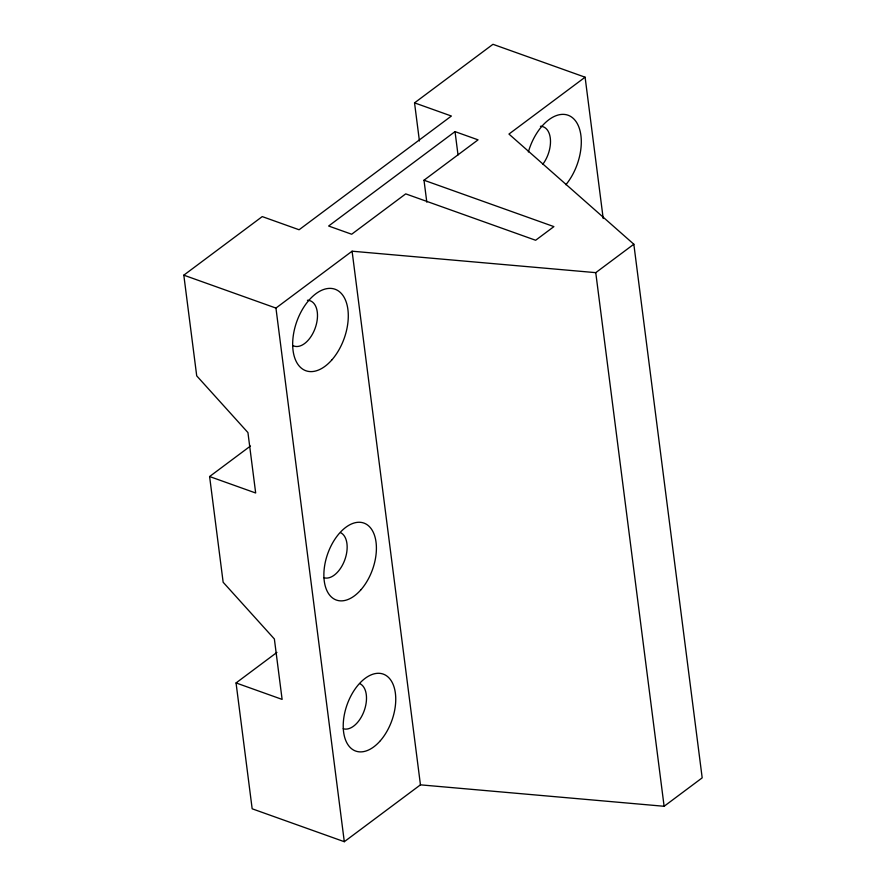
<?xml version="1.0" encoding="UTF-8"?>
<svg xmlns="http://www.w3.org/2000/svg" width="886" height="886" viewBox="0 0 886 886"><rect width="100%" height="100%" fill="white"/><g stroke="black" fill="none" stroke-linecap="round" stroke-linejoin="round"><path stroke-width="1.33" d="M603.2 218.499L585.103 77.204L508.952 134.063L633.833 244.226L702.188 777.853L664.112 806.282L420.451 784.841L344.3 841.7L252.167 808.796L236.053 682.94L282.113 699.397L274.372 638.983L223.15 582.257L209.605 476.535L255.677 492.993L247.936 432.578L196.714 375.852L183.812 275.169L262.245 216.594L299.091 229.762L451.395 116.033L414.537 102.865L419.421 140.963M414.537 102.865L492.97 44.3L585.103 77.204M423.995 180.223L478.063 139.844L455.027 131.615L328.628 226.019L351.664 234.236L405.722 193.868L535.631 240.261L553.905 226.617L423.995 180.223L426.808 202.163M183.812 275.169L275.945 308.073L352.096 251.203L595.757 272.655L633.833 244.226M209.605 476.535L250.483 446.012M236.053 682.94L276.919 652.417M595.757 272.655L664.112 806.282M455.027 131.615L458.018 154.939M352.096 251.203L420.451 784.841M275.945 308.073L344.3 841.7M340.656 532.696A24.044 13.977 -70.3 0 1 344.676 560.196A24.044 13.977 -70.3 0 1 323.888 577.716M359.993 683.726A24.044 13.977 -70.3 0 1 364.024 711.225A24.044 13.977 -70.3 0 1 343.236 728.735M528.355 151.96A43.281 25.151 -70.3 0 1 572.954 118.126A43.281 25.151 -70.3 0 1 565.877 184.731M540.438 126.266A24.044 13.977 -70.3 0 1 550.439 139.645A24.044 13.977 -70.3 0 1 542.919 164.12M307.42 300.276A24.044 13.977 -70.3 0 1 315.693 326.635A24.044 13.977 -70.3 0 1 293.1 345.684M361.067 589.622A40.878 23.756 -70.3 0 0 365.342 523.681A40.878 23.756 -70.3 0 0 323.988 571.37A40.878 23.756 -70.3 0 0 361.067 589.622M380.415 740.641A40.878 23.756 -70.3 0 0 384.69 674.711A40.878 23.756 -70.3 0 0 343.336 722.4A40.878 23.756 -70.3 0 0 380.415 740.641M332.051 359.694A43.281 25.151 -70.3 0 0 336.569 289.877A43.281 25.151 -70.3 0 0 292.79 340.379A43.281 25.151 -70.3 0 0 332.051 359.694"/></g></svg>
